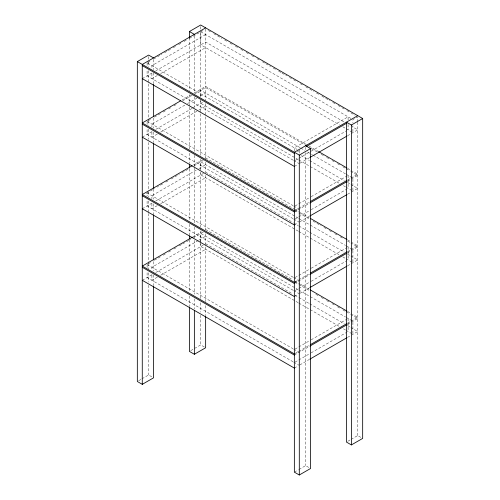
<?xml version="1.0" encoding="UTF-8"?>
<svg xmlns="http://www.w3.org/2000/svg" width="500" height="500" viewBox="0 0 500 500"><rect width="100%" height="100%" fill="white"/><g stroke="black" fill="none" stroke-linecap="round" stroke-linejoin="round"><path stroke-width="0.38" stroke-dasharray="2.5 1.88" d="M147.762 62.444L151.119 60.5M153.737 58.994L161.869 54.3M164.519 52.769L170.588 49.262M173.287 47.706L175.981 46.15M178.663 44.6L181.375 43.038M184.031 41.5L186.769 39.925M189.406 38.4L202.944 30.581M205.644 34.588L151.906 65.606L151.906 68.675M142.275 78.631L152.463 72.75M155.825 70.812L205.644 42.05L344.206 122.05M157.281 75.531L151.906 78.631L151.906 72.506M160.637 73.594L205.644 47.613M182.05 100.013L190.812 94.95M194.181 93.006L205.644 86.388L306.356 144.537M147.094 124.431L147.094 121.369L151.794 118.65M154.406 117.137L160.525 113.612M163.175 112.081L165.869 110.525M168.569 108.969L171.275 107.406M173.956 105.856L176.656 104.3M182.694 100.812L192.162 95.344M194.781 93.831L205.644 87.562L305.006 144.925M184.819 105.144L151.906 124.144L151.906 127.212M187.506 103.594L196.912 98.162M200.269 96.225L205.644 93.125M142.275 137.169L152.463 131.287M155.825 129.35L192.094 108.406M192.769 108.019L203.238 101.975M157.281 134.069L151.906 137.169L151.906 131.044M160.637 132.131L198.256 110.412M198.925 110.025L205.644 106.144M193.506 164.956L202.275 159.9M146.319 193.375L149.775 191.375M150.45 190.987L154.481 188.663M157.169 187.113L158.512 186.337M160.475 185.2L163.175 183.644M165.869 182.087L168.588 180.519M171.262 178.969L179.35 174.3M182.019 172.763L188.062 169.269M194.112 165.781L203.238 160.512M196.238 170.113L151.906 195.706L151.906 198.775M198.925 168.562L205.644 164.681M142.275 208.731L152.463 202.85M155.825 200.912L204.438 172.844M157.281 205.631L151.906 208.731L151.906 202.6M160.637 203.688L205.644 177.706M297.369 151.675L300.519 149.856M295.031 160.487L310.475 151.569M311.15 151.181L346.75 130.631M294.356 166.438L297.969 164.35M299.844 163.269L309.25 157.838M347.537 135.738L357.725 129.85L352.319 126.731M192.831 236.906L201.6 231.85M147.094 267.55L147.094 264.488L151.794 261.775M154.406 260.262L160.525 256.731M163.175 255.206L165.869 253.644M168.569 252.087L171.275 250.525M173.956 248.975L176.656 247.419M179.331 245.875L182.05 244.306M182.725 243.919L190.75 239.281M193.506 237.688L203.238 232.075M198.256 240.512L151.906 267.269L151.906 270.331M198.925 240.125L205.644 236.244M142.275 280.294L152.463 274.413M155.825 272.469L203.238 245.1M157.281 277.194L151.906 280.294L151.906 274.163M160.637 275.25L205.644 249.269M295.031 206L310.475 197.081M311.15 196.694L346.75 176.144M295.031 210.387L309.188 202.219M347.612 180.031L350.312 178.475M350.981 178.088L357.725 174.194L352.319 171.075M294.356 211.95L309.25 203.35M347.537 181.25L357.725 175.362L350.969 171.462M295.031 219.025L310.475 210.106M311.15 209.719L346.75 189.163M294.356 224.975L297.969 222.887M299.844 221.806L309.25 216.375M347.537 194.275L357.725 188.388L350.969 184.488M295.031 277.562L310.475 268.644M311.15 268.256L346.75 247.7M295.031 281.95L309.188 273.781M347.612 251.594L350.312 250.037M350.981 249.65L357.725 245.756L352.319 242.631M294.356 283.512L309.25 274.913M347.537 252.806L357.725 246.925L350.969 243.025M138.656 380.725L141.312 379.188M141.975 378.806L148.613 374.975L152.319 377.119M190.75 350.65L200.7 344.906L204.406 347.044M295.031 290.587L310.475 281.669M311.15 281.281L346.75 260.725M294.356 296.537L297.969 294.45M299.844 293.369L309.25 287.938M347.537 265.831L357.725 259.95L350.969 256.05M295.031 349.125L310.475 340.206M311.15 339.819L346.75 319.262M295.031 353.512L309.188 345.337M347.612 323.156L350.312 321.6M350.981 321.206L357.725 317.319L352.319 314.194M294.356 355.075L309.25 346.475M347.537 324.369L357.725 318.488L350.969 314.587M295.031 362.15L310.475 353.231M311.15 352.844L346.75 332.287M294.356 368.1L297.969 366.012M299.844 364.931L309.25 359.5M347.537 337.394L357.725 331.512L350.969 327.612M294.356 472.144L298.337 469.85M299 469.462L305.637 465.631L309.344 467.775M347.775 441.306L350.425 439.775M351.087 439.394L357.725 435.562L361.431 437.7M208.344 30.587L211.05 32.144M213.756 33.706L221.863 38.388M224.569 39.95L227.275 41.513M229.975 43.075L232.681 44.631M235.381 46.194L238.088 47.756M240.787 49.319L243.494 50.875M246.2 52.438L248.9 54M251.606 55.562L254.306 57.119M257.013 58.681L259.719 60.244M262.419 61.806L265.125 63.362M265.8 63.756L270.531 66.487M273.238 68.05L275.938 69.606M278.644 71.169L281.344 72.731M282.019 73.119L286.756 75.856M289.456 77.412L292.838 79.362M293.512 79.756L297.569 82.1M300.269 83.656L302.975 85.219M305.681 86.781L309.056 88.731M309.738 89.119L313.788 91.463M316.494 93.025L319.2 94.588M321.9 96.144L330.012 100.831M332.719 102.387L335.419 103.95M338.125 105.512L344.206 109.025M346.912 110.588L350.288 112.537M350.969 112.925L355.019 115.269M350.881 118.438L200.825 31.806L200.825 44.831L339.394 124.831M342.769 126.781L345.475 128.338M346.15 128.731L352.906 132.631L352.906 125.738M309.056 146.1L317.844 151.169M347.587 168.344L351.644 170.681M311.087 148.438L317.169 151.95M321.225 154.294L323.931 155.856M326.631 157.413L329.338 158.975M332.038 160.538L334.744 162.1M337.45 163.656L340.15 165.219M342.856 166.781L345.556 168.344M346.231 168.731L350.288 171.075M300.188 147.706L200.825 90.344L200.825 97.238M300.863 148.1L304.919 150.438M307.625 152L312.356 154.731M313.031 155.119L345.475 173.85M346.15 174.244L352.906 178.144L352.906 191.169L346.15 187.269M147.694 63.175L297.144 149.462M300.95 155.612L309.056 160.294M309.738 160.681L344.206 180.588M347.587 182.537L350.288 184.1M298.163 159.562L200.825 103.369L200.825 100.3M298.837 159.95L339.394 183.363M343.444 185.706L345.475 186.875M293.087 160.144L147.094 75.856L147.094 69.725M293.769 160.538L299.175 163.656M147.094 121.369L293.087 205.656M293.769 206.05L299.175 209.169M205.644 157.95L294.188 209.075M294.862 209.462L299.594 212.194M300.269 212.587L309.056 217.656M347.587 239.9L351.644 242.244M294.862 210.631L298.244 212.587M298.919 212.975L309.056 218.831M313.113 221.169L321.225 225.856M323.931 227.413L326.631 228.975M329.338 230.538L332.038 232.1M334.744 233.656L337.45 235.219M340.15 236.781L342.856 238.344M347.587 241.075L350.288 242.631M298.163 218.1L200.825 161.9L200.825 169.562M298.837 218.487L345.475 245.413M346.15 245.806L352.906 249.706L352.906 262.731L346.15 258.831M293.087 218.681L147.094 134.388L147.094 128.262M293.769 219.075L299.175 222.194M205.644 172.15L292.838 222.488M293.512 222.875L298.244 225.613M298.919 226L309.056 231.856M309.738 232.244L344.206 252.144M347.587 254.1L350.288 255.656M298.163 231.125L200.825 174.925L200.825 172.631M298.837 231.513L339.394 254.925M342.769 256.875L345.475 258.438M293.087 277.219L147.094 192.925L147.094 195.994M293.769 277.606L299.175 280.731M205.644 229.513L292.162 279.462M294.862 281.025L299.594 283.756M300.269 284.144L309.056 289.219M347.587 311.462L351.644 313.806M294.862 282.194L298.244 284.144M298.919 284.538L309.056 290.387M315.819 294.294L318.519 295.856M321.225 297.413L323.931 298.975M326.631 300.538L329.338 302.1M332.038 303.656L334.744 305.219M337.45 306.781L340.15 308.344M342.856 309.9L345.556 311.462M346.231 311.856L350.288 314.194M298.163 289.656L200.825 233.463L200.825 242.656M298.837 290.05L345.475 316.975M346.15 317.369L352.906 321.269L352.906 334.294L346.15 330.387M293.087 290.244L147.094 205.95L147.094 199.825M293.769 290.631L299.175 293.756M205.644 243.706L292.162 293.656M294.862 295.219L298.244 297.169M298.919 297.562L309.056 303.412M309.738 303.806L344.206 323.706M347.587 325.656L350.288 327.219M298.163 302.681L200.825 246.488L200.825 243.425M298.837 303.075L339.394 326.488M343.444 328.831L345.475 330M147.094 264.488L293.087 348.781M293.769 349.169L299.175 352.294M293.087 361.806L147.094 277.512L147.094 271.381M293.769 362.194L299.175 365.319M357.725 121.9L357.725 116.831L352.906 119.606L352.906 122.675M357.725 122.194L357.725 435.562M348.094 119.894L348.094 116.831L294.356 147.85L294.356 150.919M348.094 124.488L348.094 129.85M348.094 175.362L348.094 188.388M348.094 246.925L348.094 259.95M348.094 318.488L348.094 331.512M305.637 147.294L305.637 149.631M305.637 152.75L305.637 465.631M299.175 150.631L299.175 153.7M205.644 29.025L205.644 100.588M205.644 103.537L205.644 116.025M205.644 116.8L205.644 158.938M205.644 162.188L205.644 172.344M205.644 175.319L205.644 229.938M205.644 233.75L205.644 301.725M205.644 305.625L205.644 315.769M200.7 26.562L200.7 31.244M200.7 32.025L200.7 96.781M200.7 100.688L200.7 113.169M200.7 113.95L200.7 155.3M200.7 159.206L200.7 169.344M200.7 172.469L200.7 227.087M200.7 230.987L200.7 242.688M200.7 243.469L200.7 298.869M200.7 302.769L200.7 312.131M200.7 315.256L200.7 344.906M194.363 35.925L194.363 92.888M194.363 96.788L194.363 106.931M194.363 110.05L194.363 151.406M194.363 155.306L194.363 167.006M194.363 167.787L194.363 223.188M194.363 227.087L194.363 237.231M194.363 240.35L194.363 294.188M194.363 298.869L194.363 309.012M189.419 37.756L189.419 90.812M189.419 94.712L189.419 106.419M189.419 107.194L189.419 149.331M189.419 153.231L189.419 163.375M189.419 168.837L189.419 220.331M189.419 224.237L189.419 235.156M189.419 239.838L189.419 292.119M189.419 296.019L189.419 306.163M153.556 59.488L153.556 69.631M153.556 72.75L153.556 83.675M153.556 118.006L153.556 128.15M153.556 132.05L153.556 142.194M153.556 189.006L153.556 199.15M153.556 203.831L153.556 213.975M153.556 261.575L153.556 270.938M153.556 274.837L153.556 285.763M148.613 56.631L148.613 61.312M148.613 62.094L148.613 66.775M148.613 70.675L148.613 83.162M148.613 83.944L148.613 119.831M148.613 120.612L148.613 125.294M148.613 129.2L148.613 139.338M148.613 142.463L148.613 190.837M148.613 191.619L148.613 197.081M148.613 200.981L148.613 212.681M148.613 213.463L148.613 262.619M148.613 263.4L148.613 268.863M148.613 272.762L148.613 282.125M148.613 285.25L148.613 374.975M147.094 62.831L147.094 65.894"/><path stroke-width="0.75" d="M153.556 286.544L153.556 377.831L142.275 384.344L137.331 381.488L137.331 61.588L148.613 55.075L153.556 57.925M189.419 37.756L189.419 31.513L200.7 25L362.669 118.513L362.669 438.413L351.388 444.925L346.444 442.075L346.444 122.169L351.388 125.025L362.669 118.513M205.644 27.856L142.275 64.438L142.275 384.344M180.7 100.794L142.275 122.975L294.356 210.781M192.162 165.738L142.275 194.537L294.356 282.344M357.725 115.656L294.356 152.244L294.356 472.144L299.3 475L310.581 468.488L310.581 148.581L305.637 145.731M306.494 146.406L346.938 123.056M137.331 61.588L299.3 155.094L310.581 148.581M309.919 157.45L346.863 136.125M192.162 237.3L142.275 266.1L294.356 353.9M310.538 201.438L346.938 180.419M309.919 202.963L346.938 181.594M309.919 215.987L346.863 194.662M310.538 273L346.938 251.981M309.919 274.525L346.938 253.156M189.419 306.944L189.419 351.419L194.363 354.269L205.644 347.756L205.644 316.55M309.919 287.55L346.863 266.219M310.538 344.562L346.938 323.544M309.919 346.087L346.938 324.712M309.919 359.113L346.863 337.781M189.419 31.513L194.363 34.369M318.519 151.562L346.912 167.95M142.275 65.606L294.356 153.412M142.275 78.631L294.356 166.438M310.413 218.438L346.912 239.513M142.275 124.144L294.356 211.95M142.275 137.169L294.356 224.975M310.413 290L346.912 311.075M142.275 195.706L294.356 283.512M142.275 208.731L294.356 296.537M142.275 267.269L294.356 355.075M142.275 280.294L294.356 368.1M351.388 125.025L351.388 444.925M299.3 155.094L299.3 475M194.363 310.575L194.363 354.269M189.419 164.156L189.419 168.056M189.419 235.938L189.419 239.062M153.556 84.456L153.556 116.444M153.556 142.975L153.556 188.231M153.556 214.756L153.556 260.012"/></g></svg>
